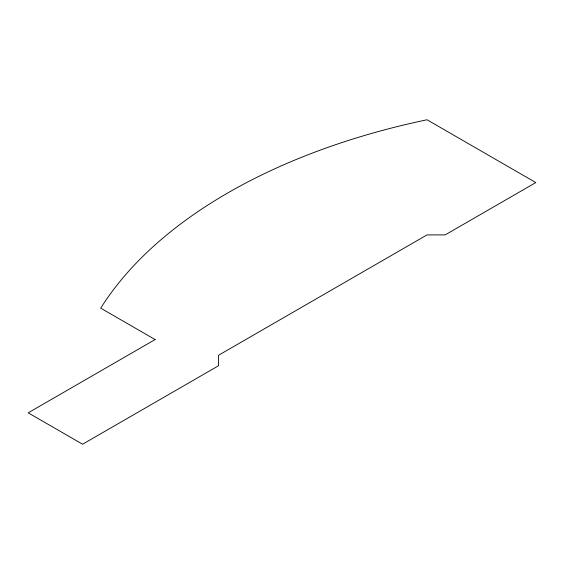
<?xml version="1.0" encoding="UTF-8"?>
<svg xmlns="http://www.w3.org/2000/svg" width="564" height="564" viewBox="0 0 564 564"><rect width="100%" height="100%" fill="white"/><g stroke="black" fill="none" stroke-linecap="round" stroke-linejoin="round"><path stroke-width="0.85" d="M155.1 339.563L28.2 412.834L82.584 444.228L218.55 365.733L218.55 355.264L427.026 234.899L445.158 234.899L535.8 182.567L427.026 119.772A544.803 314.536 0 0 0 100.716 308.17L155.1 339.563"/></g></svg>
